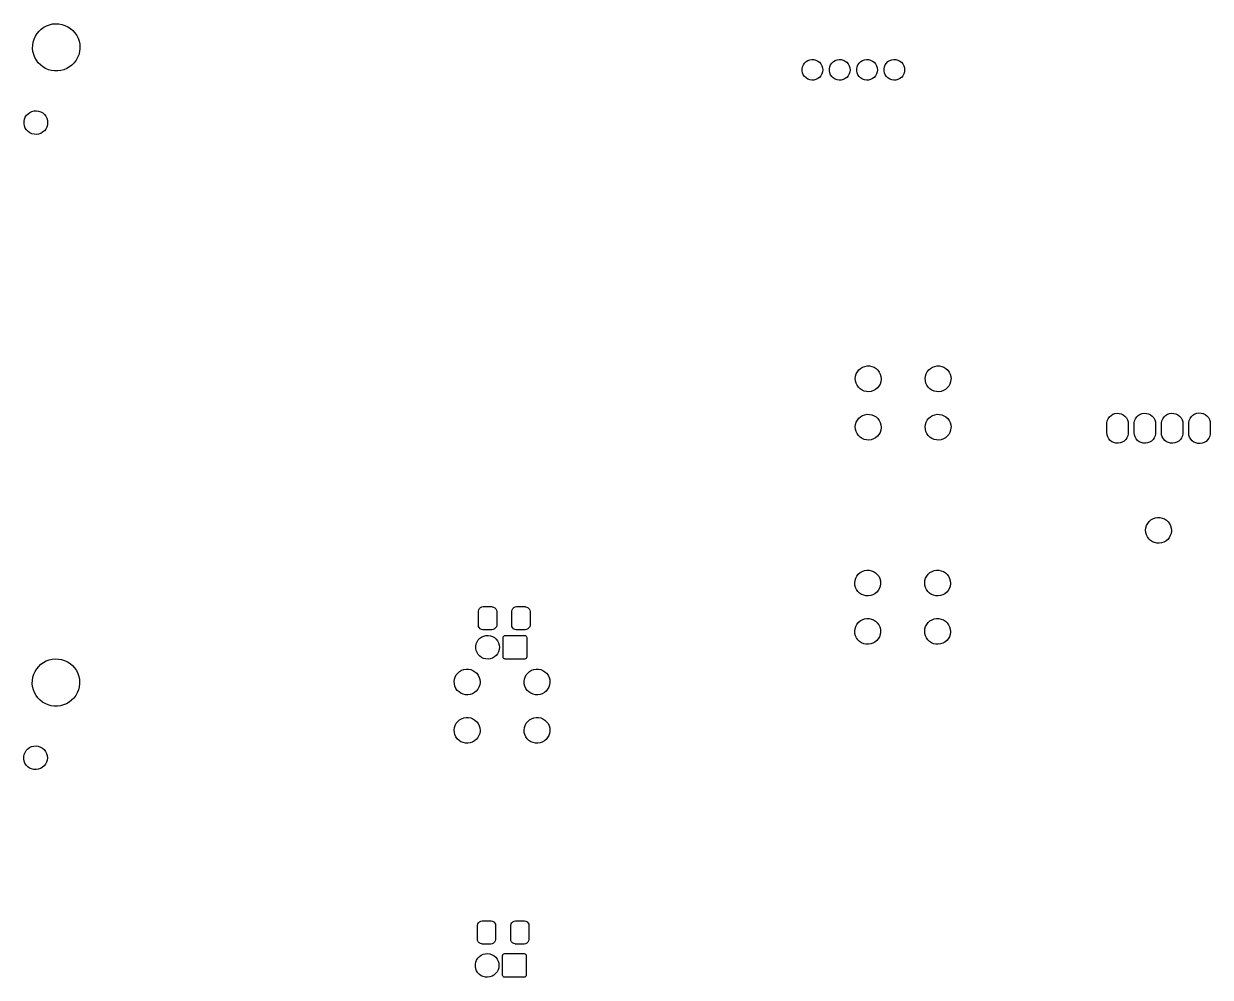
# Model space of a CAD drawing. Extents: x 10 to 584, y -410 to -10.
# Drawn here: x 295.4 to 405.7, y -316.6 to -227.9 of the extents above; entities that cross this region are included whole.
import ezdxf

# ---------------------------------------------------------------- set-up
doc = ezdxf.new("R2010")
doc.units = 0
doc.layers.add('BLACK', color=7, linetype='CONTINUOUS')

msp = doc.modelspace()

# ---------------------------------------------------------------- linework, layer by layer
at = {"layer": 'BLACK', "linetype": 'CONTINUOUS'}
for p, q in [((296.785, -228.563), (296.999, -228.364)), ((296.999, -228.364), (297.236, -228.195)), ((297.236, -228.195), (297.494, -228.059)), ((297.494, -228.059), (297.768, -227.959)), ((297.768, -227.959), (298.053, -227.895)), ((298.053, -227.895), (298.343, -227.87)), ((298.343, -227.87), (298.634, -227.883)), ((298.634, -227.883), (298.921, -227.935)), ((298.921, -227.935), (299.199, -228.024)), ((299.199, -228.024), (299.462, -228.149)), ((299.462, -228.149), (299.707, -228.308)), ((299.707, -228.308), (299.928, -228.497)), ((296.244, -229.582), (296.327, -229.302)), ((296.327, -229.302), (296.447, -229.036)), ((296.447, -229.036), (296.6, -228.789)), ((296.6, -228.789), (296.785, -228.563)), ((299.928, -228.497), (300.123, -228.715)), ((300.123, -228.715), (300.287, -228.956)), ((300.287, -228.956), (300.417, -229.217)), ((300.417, -229.217), (300.512, -229.492)), ((300.512, -229.492), (300.57, -229.778)), ((296.191, -230.161), (296.198, -229.87)), ((296.223, -230.451), (296.191, -230.161)), ((296.198, -229.87), (296.244, -229.582)), ((296.292, -230.734), (296.223, -230.451)), ((300.553, -230.466), (300.482, -230.749)), ((300.587, -230.177), (300.553, -230.466)), ((300.57, -229.778), (300.589, -230.069)), ((300.589, -230.069), (300.587, -230.177)), ((296.399, -231.006), (296.292, -230.734)), ((296.54, -231.261), (296.399, -231.006)), ((296.714, -231.495), (296.54, -231.261)), ((296.917, -231.704), (296.714, -231.495)), ((297.146, -231.884), (296.917, -231.704)), ((299.85, -231.714), (299.619, -231.893)), ((300.055, -231.507), (299.85, -231.714)), ((300.23, -231.274), (300.055, -231.507)), ((300.373, -231.02), (300.23, -231.274)), ((300.482, -230.749), (300.373, -231.02)), ((367.789, -231.865), (367.867, -231.687)), ((367.867, -231.687), (367.978, -231.527)), ((367.978, -231.527), (368.119, -231.394)), ((368.119, -231.394), (368.285, -231.291)), ((368.285, -231.291), (368.467, -231.224)), ((368.467, -231.224), (368.659, -231.195)), ((368.659, -231.195), (368.854, -231.205)), ((368.854, -231.205), (369.042, -231.254)), ((369.042, -231.254), (369.216, -231.34)), ((369.216, -231.34), (369.37, -231.459)), ((369.37, -231.459), (369.496, -231.607)), ((369.496, -231.607), (369.591, -231.777)), ((370.329, -231.865), (370.407, -231.687)), ((370.407, -231.687), (370.518, -231.527)), ((370.518, -231.527), (370.659, -231.394)), ((370.659, -231.394), (370.825, -231.291)), ((370.825, -231.291), (371.007, -231.224)), ((371.007, -231.224), (371.199, -231.195)), ((371.199, -231.195), (371.394, -231.205)), ((371.394, -231.205), (371.582, -231.254)), ((371.582, -231.254), (371.756, -231.34)), ((371.756, -231.34), (371.91, -231.459)), ((371.91, -231.459), (372.036, -231.607)), ((372.036, -231.607), (372.131, -231.777)), ((372.869, -231.865), (372.947, -231.687)), ((372.947, -231.687), (373.058, -231.527)), ((373.058, -231.527), (373.199, -231.394)), ((373.199, -231.394), (373.365, -231.291)), ((373.365, -231.291), (373.547, -231.224)), ((373.547, -231.224), (373.739, -231.195)), ((373.739, -231.195), (373.934, -231.205)), ((373.934, -231.205), (374.122, -231.254)), ((374.122, -231.254), (374.296, -231.34)), ((374.296, -231.34), (374.45, -231.459)), ((374.45, -231.459), (374.576, -231.607)), ((374.576, -231.607), (374.671, -231.777)), ((375.409, -231.865), (375.487, -231.687)), ((375.487, -231.687), (375.598, -231.527)), ((375.598, -231.527), (375.739, -231.394)), ((375.739, -231.394), (375.905, -231.291)), ((375.905, -231.291), (376.087, -231.224)), ((376.087, -231.224), (376.279, -231.195)), ((376.279, -231.195), (376.474, -231.205)), ((376.474, -231.205), (376.662, -231.254)), ((376.662, -231.254), (376.836, -231.34)), ((376.836, -231.34), (376.99, -231.459)), ((376.99, -231.459), (377.116, -231.607)), ((377.116, -231.607), (377.211, -231.777)), ((297.397, -232.033), (297.146, -231.884)), ((297.666, -232.147), (297.397, -232.033)), ((297.947, -232.224), (297.666, -232.147)), ((298.236, -232.264), (297.947, -232.224)), ((298.527, -232.265), (298.236, -232.264)), ((298.817, -232.227), (298.527, -232.265)), ((299.098, -232.152), (298.817, -232.227)), ((299.367, -232.04), (299.098, -232.152)), ((299.619, -231.893), (299.367, -232.04)), ((367.749, -232.25), (367.75, -232.055)), ((367.787, -232.44), (367.749, -232.25)), ((367.75, -232.055), (367.789, -231.865)), ((367.863, -232.619), (367.787, -232.44)), ((367.974, -232.779), (367.863, -232.619)), ((368.114, -232.914), (367.974, -232.779)), ((369.492, -232.711), (369.365, -232.857)), ((369.588, -232.541), (369.492, -232.711)), ((369.647, -232.356), (369.588, -232.541)), ((369.591, -231.777), (369.649, -231.963)), ((369.668, -232.163), (369.647, -232.356)), ((369.649, -231.963), (369.668, -232.156)), ((369.668, -232.156), (369.668, -232.163)), ((370.289, -232.25), (370.29, -232.055)), ((370.327, -232.44), (370.289, -232.25)), ((370.29, -232.055), (370.329, -231.865)), ((370.403, -232.619), (370.327, -232.44)), ((370.514, -232.779), (370.403, -232.619)), ((370.654, -232.914), (370.514, -232.779)), ((372.032, -232.711), (371.905, -232.857)), ((372.128, -232.541), (372.032, -232.711)), ((372.187, -232.356), (372.128, -232.541)), ((372.131, -231.777), (372.189, -231.963)), ((372.208, -232.163), (372.187, -232.356)), ((372.189, -231.963), (372.208, -232.156)), ((372.208, -232.156), (372.208, -232.163)), ((372.829, -232.25), (372.83, -232.055)), ((372.867, -232.44), (372.829, -232.25)), ((372.83, -232.055), (372.869, -231.865)), ((372.943, -232.619), (372.867, -232.44)), ((373.054, -232.779), (372.943, -232.619)), ((373.194, -232.914), (373.054, -232.779)), ((374.572, -232.711), (374.445, -232.857)), ((374.668, -232.541), (374.572, -232.711)), ((374.727, -232.356), (374.668, -232.541)), ((374.671, -231.777), (374.729, -231.963)), ((374.748, -232.163), (374.727, -232.356)), ((374.729, -231.963), (374.748, -232.156)), ((374.748, -232.156), (374.748, -232.163)), ((375.369, -232.25), (375.37, -232.055)), ((375.407, -232.44), (375.369, -232.25)), ((375.37, -232.055), (375.409, -231.865)), ((375.483, -232.619), (375.407, -232.44)), ((375.594, -232.779), (375.483, -232.619)), ((375.734, -232.914), (375.594, -232.779)), ((377.112, -232.711), (376.985, -232.857)), ((377.208, -232.541), (377.112, -232.711)), ((377.267, -232.356), (377.208, -232.541)), ((377.211, -231.777), (377.269, -231.963)), ((377.288, -232.163), (377.267, -232.356)), ((377.269, -231.963), (377.288, -232.156)), ((377.288, -232.156), (377.288, -232.163)), ((368.279, -233.018), (368.114, -232.914)), ((368.461, -233.086), (368.279, -233.018)), ((368.653, -233.117), (368.461, -233.086)), ((368.847, -233.108), (368.653, -233.117)), ((369.035, -233.06), (368.847, -233.108)), ((369.21, -232.975), (369.035, -233.06)), ((369.365, -232.857), (369.21, -232.975)), ((370.819, -233.018), (370.654, -232.914)), ((371.001, -233.086), (370.819, -233.018)), ((371.193, -233.117), (371.001, -233.086)), ((371.387, -233.108), (371.193, -233.117)), ((371.575, -233.06), (371.387, -233.108)), ((371.75, -232.975), (371.575, -233.06)), ((371.905, -232.857), (371.75, -232.975)), ((373.359, -233.018), (373.194, -232.914)), ((373.541, -233.086), (373.359, -233.018)), ((373.733, -233.117), (373.541, -233.086)), ((373.927, -233.108), (373.733, -233.117)), ((374.115, -233.06), (373.927, -233.108)), ((374.29, -232.975), (374.115, -233.06)), ((374.445, -232.857), (374.29, -232.975)), ((375.899, -233.018), (375.734, -232.914)), ((376.081, -233.086), (375.899, -233.018)), ((376.273, -233.117), (376.081, -233.086)), ((376.467, -233.108), (376.273, -233.117)), ((376.655, -233.06), (376.467, -233.108)), ((376.83, -232.975), (376.655, -233.06)), ((376.985, -232.857), (376.83, -232.975)), ((295.77, -236.237), (295.941, -236.116)), ((295.941, -236.116), (296.131, -236.029)), ((296.131, -236.029), (296.334, -235.98)), ((296.334, -235.98), (296.543, -235.971)), ((296.543, -235.971), (296.75, -236)), ((296.75, -236), (296.947, -236.069)), ((296.947, -236.069), (297.128, -236.174)), ((295.394, -236.962), (295.434, -236.757)), ((295.394, -237.171), (295.394, -236.962)), ((295.433, -237.376), (295.394, -237.171)), ((295.434, -236.757), (295.513, -236.563)), ((295.513, -236.563), (295.626, -236.387)), ((295.626, -236.387), (295.77, -236.237)), ((297.128, -236.174), (297.286, -236.311)), ((297.286, -236.311), (297.415, -236.475)), ((297.415, -236.475), (297.511, -236.661)), ((297.511, -236.661), (297.569, -236.861)), ((297.589, -237.075), (297.568, -237.283)), ((297.569, -236.861), (297.589, -237.069)), ((297.589, -237.069), (297.589, -237.075)), ((295.51, -237.57), (295.433, -237.376)), ((295.622, -237.746), (295.51, -237.57)), ((295.766, -237.898), (295.622, -237.746)), ((295.936, -238.02), (295.766, -237.898)), ((296.126, -238.107), (295.936, -238.02)), ((296.329, -238.157), (296.126, -238.107)), ((296.537, -238.168), (296.329, -238.157)), ((296.744, -238.139), (296.537, -238.168)), ((296.942, -238.072), (296.744, -238.139)), ((297.123, -237.968), (296.942, -238.072)), ((297.282, -237.832), (297.123, -237.968)), ((297.412, -237.668), (297.282, -237.832)), ((297.508, -237.483), (297.412, -237.668)), ((297.568, -237.283), (297.508, -237.483)), ((372.791, -260.441), (372.894, -260.246)), ((372.894, -260.246), (373.03, -260.074)), ((373.03, -260.074), (373.195, -259.929)), ((373.195, -259.929), (373.383, -259.817)), ((373.383, -259.817), (373.589, -259.741)), ((373.589, -259.741), (373.806, -259.704)), ((373.806, -259.704), (374.025, -259.707)), ((374.025, -259.707), (374.241, -259.749)), ((374.241, -259.749), (374.445, -259.831)), ((374.445, -259.831), (374.631, -259.948)), ((374.631, -259.948), (374.792, -260.097)), ((374.792, -260.097), (374.923, -260.273)), ((374.923, -260.273), (375.02, -260.47)), ((379.291, -260.441), (379.394, -260.246)), ((379.394, -260.246), (379.53, -260.074)), ((379.53, -260.074), (379.695, -259.929)), ((379.695, -259.929), (379.883, -259.817)), ((379.883, -259.817), (380.089, -259.741)), ((380.089, -259.741), (380.306, -259.704)), ((380.306, -259.704), (380.525, -259.707)), ((380.525, -259.707), (380.741, -259.749)), ((380.741, -259.749), (380.945, -259.831)), ((380.945, -259.831), (381.131, -259.948)), ((381.131, -259.948), (381.292, -260.097)), ((381.292, -260.097), (381.423, -260.273)), ((381.423, -260.273), (381.52, -260.47)), ((372.7, -260.869), (372.726, -260.651)), ((372.715, -261.088), (372.7, -260.869)), ((372.769, -261.301), (372.715, -261.088)), ((372.726, -260.651), (372.791, -260.441)), ((372.861, -261.5), (372.769, -261.301)), ((372.988, -261.679), (372.861, -261.5)), ((374.996, -261.388), (374.889, -261.58)), ((375.067, -261.18), (374.996, -261.388)), ((375.02, -260.47), (375.08, -260.681)), ((375.098, -260.963), (375.067, -261.18)), ((375.08, -260.681), (375.1, -260.9)), ((375.1, -260.9), (375.098, -260.963)), ((379.2, -260.869), (379.226, -260.651)), ((379.215, -261.088), (379.2, -260.869)), ((379.269, -261.301), (379.215, -261.088)), ((379.226, -260.651), (379.291, -260.441)), ((379.361, -261.5), (379.269, -261.301)), ((379.488, -261.679), (379.361, -261.5)), ((381.496, -261.388), (381.389, -261.58)), ((381.567, -261.18), (381.496, -261.388)), ((381.52, -260.47), (381.58, -260.681)), ((381.598, -260.963), (381.567, -261.18)), ((381.58, -260.681), (381.6, -260.9)), ((381.6, -260.9), (381.598, -260.963)), ((373.145, -261.833), (372.988, -261.679)), ((373.327, -261.955), (373.145, -261.833)), ((373.529, -262.041), (373.327, -261.955)), ((373.743, -262.09), (373.529, -262.041)), ((373.963, -262.098), (373.743, -262.09)), ((374.18, -262.067), (373.963, -262.098)), ((374.388, -261.996), (374.18, -262.067)), ((374.58, -261.889), (374.388, -261.996)), ((374.749, -261.749), (374.58, -261.889)), ((374.889, -261.58), (374.749, -261.749)), ((379.645, -261.833), (379.488, -261.679)), ((379.827, -261.955), (379.645, -261.833)), ((380.029, -262.041), (379.827, -261.955)), ((380.243, -262.09), (380.029, -262.041)), ((380.463, -262.098), (380.243, -262.09)), ((380.68, -262.067), (380.463, -262.098)), ((380.888, -261.996), (380.68, -262.067)), ((381.08, -261.889), (380.888, -261.996)), ((381.249, -261.749), (381.08, -261.889)), ((381.389, -261.58), (381.249, -261.749)), ((372.791, -264.941), (372.894, -264.746)), ((372.894, -264.746), (373.03, -264.574)), ((373.03, -264.574), (373.195, -264.429)), ((373.195, -264.429), (373.383, -264.317)), ((373.383, -264.317), (373.589, -264.241)), ((373.589, -264.241), (373.806, -264.204)), ((373.806, -264.204), (374.025, -264.207)), ((374.025, -264.207), (374.241, -264.249)), ((374.241, -264.249), (374.445, -264.331)), ((374.445, -264.331), (374.631, -264.448)), ((374.631, -264.448), (374.792, -264.597)), ((374.792, -264.597), (374.923, -264.773)), ((374.923, -264.773), (375.02, -264.97)), ((379.291, -264.941), (379.394, -264.746)), ((379.394, -264.746), (379.53, -264.574)), ((379.53, -264.574), (379.695, -264.429)), ((379.695, -264.429), (379.883, -264.317)), ((379.883, -264.317), (380.089, -264.241)), ((380.089, -264.241), (380.306, -264.204)), ((380.306, -264.204), (380.525, -264.207)), ((380.525, -264.207), (380.741, -264.249)), ((380.741, -264.249), (380.945, -264.331)), ((380.945, -264.331), (381.131, -264.448)), ((381.131, -264.448), (381.292, -264.597)), ((381.292, -264.597), (381.423, -264.773)), ((381.423, -264.773), (381.52, -264.97)), ((396.095, -264.995), (396.137, -264.798)), ((396.137, -264.798), (396.217, -264.612)), ((396.217, -264.612), (396.333, -264.447)), ((396.333, -264.447), (396.48, -264.308)), ((396.48, -264.308), (396.652, -264.201)), ((396.652, -264.201), (396.841, -264.131)), ((396.841, -264.131), (397.041, -264.101)), ((397.041, -264.101), (397.243, -264.112)), ((397.243, -264.112), (397.439, -264.163)), ((397.439, -264.163), (397.62, -264.252)), ((397.62, -264.252), (397.78, -264.376)), ((397.78, -264.376), (397.911, -264.529)), ((397.911, -264.529), (398.009, -264.706)), ((398.009, -264.706), (398.07, -264.899)), ((398.635, -264.995), (398.677, -264.798)), ((398.677, -264.798), (398.757, -264.612)), ((398.757, -264.612), (398.873, -264.447)), ((398.873, -264.447), (399.02, -264.308)), ((399.02, -264.308), (399.192, -264.201)), ((399.192, -264.201), (399.381, -264.131)), ((399.381, -264.131), (399.581, -264.101)), ((399.581, -264.101), (399.783, -264.112)), ((399.783, -264.112), (399.979, -264.163)), ((399.979, -264.163), (400.16, -264.252)), ((400.16, -264.252), (400.32, -264.376)), ((400.32, -264.376), (400.451, -264.529)), ((400.451, -264.529), (400.549, -264.706)), ((400.549, -264.706), (400.61, -264.899)), ((401.175, -264.995), (401.217, -264.798)), ((401.217, -264.798), (401.297, -264.612)), ((401.297, -264.612), (401.413, -264.447)), ((401.413, -264.447), (401.56, -264.308)), ((401.56, -264.308), (401.732, -264.201)), ((401.732, -264.201), (401.921, -264.131)), ((401.921, -264.131), (402.121, -264.101)), ((402.121, -264.101), (402.323, -264.112)), ((402.323, -264.112), (402.519, -264.163)), ((402.519, -264.163), (402.7, -264.252)), ((402.7, -264.252), (402.86, -264.376)), ((402.86, -264.376), (402.991, -264.529)), ((402.991, -264.529), (403.089, -264.706)), ((403.089, -264.706), (403.15, -264.899)), ((403.715, -264.964), (403.757, -264.767)), ((403.757, -264.767), (403.837, -264.581)), ((403.837, -264.581), (403.953, -264.416)), ((403.953, -264.416), (404.1, -264.277)), ((404.1, -264.277), (404.272, -264.17)), ((404.272, -264.17), (404.461, -264.1)), ((404.461, -264.1), (404.661, -264.07)), ((404.661, -264.07), (404.863, -264.081)), ((404.863, -264.081), (405.059, -264.132)), ((405.059, -264.132), (405.24, -264.221)), ((405.24, -264.221), (405.4, -264.345)), ((405.4, -264.345), (405.531, -264.498)), ((405.531, -264.498), (405.629, -264.675)), ((405.629, -264.675), (405.69, -264.868)), ((372.7, -265.369), (372.726, -265.151)), ((372.715, -265.588), (372.7, -265.369)), ((372.769, -265.801), (372.715, -265.588)), ((372.726, -265.151), (372.791, -264.941)), ((372.861, -266), (372.769, -265.801)), ((374.996, -265.888), (374.889, -266.08)), ((375.067, -265.68), (374.996, -265.888)), ((375.02, -264.97), (375.08, -265.181)), ((375.098, -265.463), (375.067, -265.68)), ((375.08, -265.181), (375.1, -265.4)), ((375.1, -265.4), (375.098, -265.463)), ((379.2, -265.369), (379.226, -265.151)), ((379.215, -265.588), (379.2, -265.369)), ((379.269, -265.801), (379.215, -265.588)), ((379.226, -265.151), (379.291, -264.941)), ((379.361, -266), (379.269, -265.801)), ((381.496, -265.888), (381.389, -266.08)), ((381.567, -265.68), (381.496, -265.888)), ((381.52, -264.97), (381.58, -265.181)), ((381.598, -265.463), (381.567, -265.68)), ((381.58, -265.181), (381.6, -265.4)), ((381.6, -265.4), (381.598, -265.463)), ((396.09, -265.1), (396.095, -264.995)), ((396.09, -265.9), (396.09, -265.1)), ((396.11, -266.101), (396.09, -265.9)), ((398.07, -264.899), (398.09, -265.1)), ((398.09, -265.9), (398.085, -266.005)), ((398.09, -265.1), (398.09, -265.9)), ((398.63, -265.1), (398.635, -264.995)), ((398.63, -265.9), (398.63, -265.1)), ((398.65, -266.101), (398.63, -265.9)), ((400.61, -264.899), (400.63, -265.1)), ((400.63, -265.9), (400.625, -266.005)), ((400.63, -265.1), (400.63, -265.9)), ((401.17, -265.1), (401.175, -264.995)), ((401.17, -265.9), (401.17, -265.1)), ((401.19, -266.101), (401.17, -265.9)), ((403.15, -264.899), (403.17, -265.1)), ((403.17, -265.9), (403.165, -266.005)), ((403.17, -265.1), (403.17, -265.9)), ((403.71, -265.069), (403.715, -264.964)), ((403.71, -265.931), (403.71, -265.069)), ((403.73, -266.132), (403.71, -265.931)), ((405.69, -264.868), (405.71, -265.069)), ((405.71, -265.931), (405.705, -266.036)), ((405.71, -265.069), (405.71, -265.931)), ((372.988, -266.179), (372.861, -266)), ((373.145, -266.333), (372.988, -266.179)), ((373.327, -266.455), (373.145, -266.333)), ((373.529, -266.541), (373.327, -266.455)), ((373.743, -266.59), (373.529, -266.541)), ((373.963, -266.598), (373.743, -266.59)), ((374.18, -266.567), (373.963, -266.598)), ((374.388, -266.496), (374.18, -266.567)), ((374.58, -266.389), (374.388, -266.496)), ((374.749, -266.249), (374.58, -266.389)), ((374.889, -266.08), (374.749, -266.249)), ((379.488, -266.179), (379.361, -266)), ((379.645, -266.333), (379.488, -266.179)), ((379.827, -266.455), (379.645, -266.333)), ((380.029, -266.541), (379.827, -266.455)), ((380.243, -266.59), (380.029, -266.541)), ((380.463, -266.598), (380.243, -266.59)), ((380.68, -266.567), (380.463, -266.598)), ((380.888, -266.496), (380.68, -266.567)), ((381.08, -266.389), (380.888, -266.496)), ((381.249, -266.249), (381.08, -266.389)), ((381.389, -266.08), (381.249, -266.249)), ((396.171, -266.294), (396.11, -266.101)), ((396.269, -266.471), (396.171, -266.294)), ((396.4, -266.624), (396.269, -266.471)), ((396.56, -266.748), (396.4, -266.624)), ((396.741, -266.837), (396.56, -266.748)), ((396.937, -266.888), (396.741, -266.837)), ((397.139, -266.899), (396.937, -266.888)), ((397.339, -266.869), (397.139, -266.899)), ((397.528, -266.799), (397.339, -266.869)), ((397.7, -266.692), (397.528, -266.799)), ((397.847, -266.553), (397.7, -266.692)), ((397.963, -266.388), (397.847, -266.553)), ((398.043, -266.202), (397.963, -266.388)), ((398.085, -266.005), (398.043, -266.202)), ((398.711, -266.294), (398.65, -266.101)), ((398.809, -266.471), (398.711, -266.294)), ((398.94, -266.624), (398.809, -266.471)), ((399.1, -266.748), (398.94, -266.624)), ((399.281, -266.837), (399.1, -266.748)), ((399.477, -266.888), (399.281, -266.837)), ((399.679, -266.899), (399.477, -266.888)), ((399.879, -266.869), (399.679, -266.899)), ((400.068, -266.799), (399.879, -266.869)), ((400.24, -266.692), (400.068, -266.799)), ((400.387, -266.553), (400.24, -266.692)), ((400.503, -266.388), (400.387, -266.553)), ((400.583, -266.202), (400.503, -266.388)), ((400.625, -266.005), (400.583, -266.202)), ((401.251, -266.294), (401.19, -266.101)), ((401.349, -266.471), (401.251, -266.294)), ((401.48, -266.624), (401.349, -266.471)), ((401.64, -266.748), (401.48, -266.624)), ((401.821, -266.837), (401.64, -266.748)), ((402.017, -266.888), (401.821, -266.837)), ((402.219, -266.899), (402.017, -266.888)), ((402.419, -266.869), (402.219, -266.899)), ((402.608, -266.799), (402.419, -266.869)), ((402.78, -266.692), (402.608, -266.799)), ((402.927, -266.553), (402.78, -266.692)), ((403.043, -266.388), (402.927, -266.553)), ((403.123, -266.202), (403.043, -266.388)), ((403.165, -266.005), (403.123, -266.202)), ((403.791, -266.325), (403.73, -266.132)), ((403.889, -266.502), (403.791, -266.325)), ((404.02, -266.655), (403.889, -266.502)), ((404.18, -266.779), (404.02, -266.655)), ((404.361, -266.868), (404.18, -266.779)), ((404.557, -266.919), (404.361, -266.868)), ((404.759, -266.93), (404.557, -266.919)), ((404.959, -266.9), (404.759, -266.93)), ((405.148, -266.83), (404.959, -266.9)), ((405.32, -266.723), (405.148, -266.83)), ((405.467, -266.584), (405.32, -266.723)), ((405.583, -266.419), (405.467, -266.584)), ((405.663, -266.233), (405.583, -266.419)), ((405.705, -266.036), (405.663, -266.233)), ((399.7, -274.969), (399.726, -274.751)), ((399.726, -274.751), (399.791, -274.541)), ((399.791, -274.541), (399.894, -274.346)), ((399.894, -274.346), (400.03, -274.174)), ((400.03, -274.174), (400.195, -274.029)), ((400.195, -274.029), (400.383, -273.917)), ((400.383, -273.917), (400.589, -273.841)), ((400.589, -273.841), (400.806, -273.804)), ((400.806, -273.804), (401.025, -273.807)), ((401.025, -273.807), (401.241, -273.849)), ((401.241, -273.849), (401.445, -273.931)), ((401.445, -273.931), (401.631, -274.048)), ((401.631, -274.048), (401.792, -274.197)), ((401.792, -274.197), (401.923, -274.373)), ((401.923, -274.373), (402.02, -274.57)), ((402.02, -274.57), (402.08, -274.781)), ((399.715, -275.188), (399.7, -274.969)), ((399.769, -275.401), (399.715, -275.188)), ((399.861, -275.6), (399.769, -275.401)), ((399.988, -275.779), (399.861, -275.6)), ((400.145, -275.933), (399.988, -275.779)), ((401.749, -275.849), (401.58, -275.989)), ((401.889, -275.68), (401.749, -275.849)), ((401.996, -275.488), (401.889, -275.68)), ((402.067, -275.28), (401.996, -275.488)), ((402.098, -275.063), (402.067, -275.28)), ((402.08, -274.781), (402.1, -275)), ((402.1, -275), (402.098, -275.063)), ((400.327, -276.055), (400.145, -275.933)), ((400.529, -276.141), (400.327, -276.055)), ((400.743, -276.19), (400.529, -276.141)), ((400.963, -276.198), (400.743, -276.19)), ((401.18, -276.167), (400.963, -276.198)), ((401.388, -276.096), (401.18, -276.167)), ((401.58, -275.989), (401.388, -276.096)), ((372.844, -279.246), (372.98, -279.074)), ((372.98, -279.074), (373.145, -278.929)), ((373.145, -278.929), (373.333, -278.817)), ((373.333, -278.817), (373.539, -278.741)), ((373.539, -278.741), (373.756, -278.704)), ((373.756, -278.704), (373.975, -278.707)), ((373.975, -278.707), (374.191, -278.749)), ((374.191, -278.749), (374.395, -278.831)), ((374.395, -278.831), (374.581, -278.948)), ((374.581, -278.948), (374.742, -279.097)), ((374.742, -279.097), (374.873, -279.273)), ((379.344, -279.246), (379.48, -279.074)), ((379.48, -279.074), (379.645, -278.929)), ((379.645, -278.929), (379.833, -278.817)), ((379.833, -278.817), (380.039, -278.741)), ((380.039, -278.741), (380.256, -278.704)), ((380.256, -278.704), (380.475, -278.707)), ((380.475, -278.707), (380.691, -278.749)), ((380.691, -278.749), (380.895, -278.831)), ((380.895, -278.831), (381.081, -278.948)), ((381.081, -278.948), (381.242, -279.097)), ((381.242, -279.097), (381.373, -279.273)), ((372.65, -279.869), (372.676, -279.651)), ((372.665, -280.088), (372.65, -279.869)), ((372.719, -280.301), (372.665, -280.088)), ((372.676, -279.651), (372.741, -279.441)), ((372.741, -279.441), (372.844, -279.246)), ((374.873, -279.273), (374.97, -279.47)), ((375.017, -280.18), (374.946, -280.388)), ((374.97, -279.47), (375.03, -279.681)), ((375.048, -279.963), (375.017, -280.18)), ((375.03, -279.681), (375.05, -279.9)), ((375.05, -279.9), (375.048, -279.963)), ((379.15, -279.869), (379.176, -279.651)), ((379.165, -280.088), (379.15, -279.869)), ((379.219, -280.301), (379.165, -280.088)), ((379.176, -279.651), (379.241, -279.441)), ((379.241, -279.441), (379.344, -279.246)), ((381.373, -279.273), (381.47, -279.47)), ((381.517, -280.18), (381.446, -280.388)), ((381.47, -279.47), (381.53, -279.681)), ((381.548, -279.963), (381.517, -280.18)), ((381.53, -279.681), (381.55, -279.9)), ((381.55, -279.9), (381.548, -279.963)), ((372.811, -280.5), (372.719, -280.301)), ((372.938, -280.679), (372.811, -280.5)), ((373.095, -280.833), (372.938, -280.679)), ((373.277, -280.955), (373.095, -280.833)), ((373.479, -281.041), (373.277, -280.955)), ((373.693, -281.09), (373.479, -281.041)), ((373.913, -281.098), (373.693, -281.09)), ((374.13, -281.067), (373.913, -281.098)), ((374.338, -280.996), (374.13, -281.067)), ((374.53, -280.889), (374.338, -280.996)), ((374.699, -280.749), (374.53, -280.889)), ((374.839, -280.58), (374.699, -280.749)), ((374.946, -280.388), (374.839, -280.58)), ((379.311, -280.5), (379.219, -280.301)), ((379.438, -280.679), (379.311, -280.5)), ((379.595, -280.833), (379.438, -280.679)), ((379.777, -280.955), (379.595, -280.833)), ((379.979, -281.041), (379.777, -280.955)), ((380.193, -281.09), (379.979, -281.041)), ((380.413, -281.098), (380.193, -281.09)), ((380.63, -281.067), (380.413, -281.098)), ((380.838, -280.996), (380.63, -281.067)), ((381.03, -280.889), (380.838, -280.996)), ((381.199, -280.749), (381.03, -280.889)), ((381.339, -280.58), (381.199, -280.749)), ((381.446, -280.388), (381.339, -280.58)), ((337.651, -282.51), (337.682, -282.379)), ((337.682, -282.379), (337.749, -282.264)), ((337.749, -282.264), (337.847, -282.173)), ((337.847, -282.173), (337.968, -282.115)), ((337.968, -282.115), (338.1, -282.095)), ((338.1, -282.095), (338.9, -282.095)), ((338.9, -282.095), (338.935, -282.096)), ((338.935, -282.096), (339.066, -282.127)), ((339.066, -282.127), (339.181, -282.194)), ((339.181, -282.194), (339.272, -282.292)), ((339.272, -282.292), (339.33, -282.413)), ((339.33, -282.413), (339.35, -282.545)), ((340.751, -282.51), (340.782, -282.379)), ((340.782, -282.379), (340.849, -282.264)), ((340.849, -282.264), (340.947, -282.173)), ((340.947, -282.173), (341.068, -282.115)), ((341.068, -282.115), (341.2, -282.095)), ((341.2, -282.095), (342, -282.095)), ((342, -282.095), (342.035, -282.096)), ((342.035, -282.096), (342.166, -282.127)), ((342.166, -282.127), (342.281, -282.194)), ((342.281, -282.194), (342.372, -282.292)), ((342.372, -282.292), (342.43, -282.413)), ((342.43, -282.413), (342.45, -282.545)), ((337.65, -282.545), (337.651, -282.51)), ((337.65, -283.795), (337.65, -282.545)), ((339.35, -282.545), (339.35, -283.795)), ((340.75, -282.545), (340.751, -282.51)), ((340.75, -283.795), (340.75, -282.545)), ((342.45, -282.545), (342.45, -283.795)), ((372.844, -283.746), (372.98, -283.574)), ((372.98, -283.574), (373.145, -283.429)), ((373.145, -283.429), (373.333, -283.317)), ((373.333, -283.317), (373.539, -283.241)), ((373.539, -283.241), (373.756, -283.204)), ((373.756, -283.204), (373.975, -283.207)), ((373.975, -283.207), (374.191, -283.249)), ((374.191, -283.249), (374.395, -283.331)), ((374.395, -283.331), (374.581, -283.448)), ((374.581, -283.448), (374.742, -283.597)), ((379.344, -283.746), (379.48, -283.574)), ((379.48, -283.574), (379.645, -283.429)), ((379.645, -283.429), (379.833, -283.317)), ((379.833, -283.317), (380.039, -283.241)), ((380.039, -283.241), (380.256, -283.204)), ((380.256, -283.204), (380.475, -283.207)), ((380.475, -283.207), (380.691, -283.249)), ((380.691, -283.249), (380.895, -283.331)), ((380.895, -283.331), (381.081, -283.448)), ((381.081, -283.448), (381.242, -283.597)), ((337.67, -283.927), (337.65, -283.795)), ((337.728, -284.048), (337.67, -283.927)), ((337.819, -284.146), (337.728, -284.048)), ((337.934, -284.213), (337.819, -284.146)), ((338.065, -284.244), (337.934, -284.213)), ((338.1, -284.245), (338.065, -284.244)), ((338.9, -284.245), (338.1, -284.245)), ((339.032, -284.225), (338.9, -284.245)), ((339.153, -284.167), (339.032, -284.225)), ((339.251, -284.076), (339.153, -284.167)), ((339.318, -283.961), (339.251, -284.076)), ((339.349, -283.83), (339.318, -283.961)), ((339.35, -283.795), (339.349, -283.83)), ((340.77, -283.927), (340.75, -283.795)), ((340.828, -284.048), (340.77, -283.927)), ((340.919, -284.146), (340.828, -284.048)), ((341.034, -284.213), (340.919, -284.146)), ((341.165, -284.244), (341.034, -284.213)), ((341.2, -284.245), (341.165, -284.244)), ((342, -284.245), (341.2, -284.245)), ((342.132, -284.225), (342, -284.245)), ((342.253, -284.167), (342.132, -284.225)), ((342.351, -284.076), (342.253, -284.167)), ((342.418, -283.961), (342.351, -284.076)), ((342.449, -283.83), (342.418, -283.961)), ((342.45, -283.795), (342.449, -283.83)), ((372.65, -284.369), (372.676, -284.151)), ((372.665, -284.588), (372.65, -284.369)), ((372.719, -284.801), (372.665, -284.588)), ((372.676, -284.151), (372.741, -283.941)), ((372.741, -283.941), (372.844, -283.746)), ((374.742, -283.597), (374.873, -283.773)), ((374.873, -283.773), (374.97, -283.97)), ((375.017, -284.68), (374.946, -284.888)), ((374.97, -283.97), (375.03, -284.181)), ((375.048, -284.463), (375.017, -284.68)), ((375.03, -284.181), (375.05, -284.4)), ((375.05, -284.4), (375.048, -284.463)), ((379.15, -284.369), (379.176, -284.151)), ((379.165, -284.588), (379.15, -284.369)), ((379.219, -284.801), (379.165, -284.588)), ((379.176, -284.151), (379.241, -283.941)), ((379.241, -283.941), (379.344, -283.746)), ((381.242, -283.597), (381.373, -283.773)), ((381.373, -283.773), (381.47, -283.97)), ((381.517, -284.68), (381.446, -284.888)), ((381.47, -283.97), (381.53, -284.181)), ((381.548, -284.463), (381.517, -284.68)), ((381.53, -284.181), (381.55, -284.4)), ((381.55, -284.4), (381.548, -284.463)), ((337.405, -285.763), (337.445, -285.558)), ((337.405, -285.972), (337.405, -285.763)), ((337.445, -285.558), (337.523, -285.364)), ((337.523, -285.364), (337.637, -285.188)), ((337.637, -285.188), (337.781, -285.037)), ((337.781, -285.037), (337.952, -284.916)), ((337.952, -284.916), (338.142, -284.83)), ((338.142, -284.83), (338.345, -284.781)), ((338.345, -284.781), (338.554, -284.771)), ((338.554, -284.771), (338.761, -284.801)), ((338.761, -284.801), (338.958, -284.87)), ((338.958, -284.87), (339.139, -284.974)), ((339.139, -284.974), (339.297, -285.111)), ((339.297, -285.111), (339.426, -285.276)), ((339.426, -285.276), (339.521, -285.461)), ((339.521, -285.461), (339.58, -285.662)), ((339.58, -285.662), (339.6, -285.87)), ((339.94, -284.97), (339.955, -284.893)), ((339.94, -286.77), (339.94, -284.97)), ((339.955, -284.893), (339.999, -284.829)), ((339.999, -284.829), (340.063, -284.785)), ((340.063, -284.785), (340.14, -284.77)), ((340.14, -284.77), (341.94, -284.77)), ((341.94, -284.77), (342.017, -284.785)), ((342.017, -284.785), (342.081, -284.829)), ((342.081, -284.829), (342.125, -284.893)), ((342.125, -284.893), (342.14, -284.97)), ((342.14, -284.97), (342.14, -286.77)), ((372.811, -285), (372.719, -284.801)), ((372.938, -285.179), (372.811, -285)), ((373.095, -285.333), (372.938, -285.179)), ((373.277, -285.455), (373.095, -285.333)), ((373.479, -285.541), (373.277, -285.455)), ((373.693, -285.59), (373.479, -285.541)), ((373.913, -285.598), (373.693, -285.59)), ((374.13, -285.567), (373.913, -285.598)), ((374.338, -285.496), (374.13, -285.567)), ((374.53, -285.389), (374.338, -285.496)), ((374.699, -285.249), (374.53, -285.389)), ((374.839, -285.08), (374.699, -285.249)), ((374.946, -284.888), (374.839, -285.08)), ((379.311, -285), (379.219, -284.801)), ((379.438, -285.179), (379.311, -285)), ((379.595, -285.333), (379.438, -285.179)), ((379.777, -285.455), (379.595, -285.333)), ((379.979, -285.541), (379.777, -285.455)), ((380.193, -285.59), (379.979, -285.541)), ((380.413, -285.598), (380.193, -285.59)), ((380.63, -285.567), (380.413, -285.598)), ((380.838, -285.496), (380.63, -285.567)), ((381.03, -285.389), (380.838, -285.496)), ((381.199, -285.249), (381.03, -285.389)), ((381.339, -285.08), (381.199, -285.249)), ((381.446, -284.888), (381.339, -285.08)), ((337.444, -286.177), (337.405, -285.972)), ((337.521, -286.371), (337.444, -286.177)), ((337.633, -286.547), (337.521, -286.371)), ((337.777, -286.699), (337.633, -286.547)), ((337.947, -286.821), (337.777, -286.699)), ((338.136, -286.908), (337.947, -286.821)), ((338.953, -286.873), (338.755, -286.94)), ((339.134, -286.769), (338.953, -286.873)), ((339.293, -286.633), (339.134, -286.769)), ((339.423, -286.469), (339.293, -286.633)), ((339.519, -286.284), (339.423, -286.469)), ((339.579, -286.084), (339.519, -286.284)), ((339.6, -285.876), (339.579, -286.084)), ((339.6, -285.87), (339.6, -285.876)), ((339.955, -286.847), (339.94, -286.77)), ((339.999, -286.911), (339.955, -286.847)), ((342.125, -286.847), (342.081, -286.911)), ((342.14, -286.77), (342.125, -286.847)), ((296.417, -288.122), (296.57, -287.874)), ((296.57, -287.874), (296.755, -287.648)), ((296.755, -287.648), (296.969, -287.45)), ((296.969, -287.45), (297.206, -287.281)), ((297.206, -287.281), (297.464, -287.145)), ((297.464, -287.145), (297.738, -287.044)), ((297.738, -287.044), (298.023, -286.98)), ((298.023, -286.98), (298.313, -286.955)), ((298.313, -286.955), (298.604, -286.968)), ((298.604, -286.968), (298.891, -287.02)), ((298.891, -287.02), (299.169, -287.109)), ((299.169, -287.109), (299.432, -287.234)), ((299.432, -287.234), (299.677, -287.393)), ((299.677, -287.393), (299.898, -287.583)), ((299.898, -287.583), (300.093, -287.8)), ((300.093, -287.8), (300.257, -288.041)), ((336.083, -288.017), (336.289, -287.941)), ((336.289, -287.941), (336.506, -287.904)), ((336.506, -287.904), (336.725, -287.907)), ((336.725, -287.907), (336.941, -287.949)), ((336.941, -287.949), (337.145, -288.031)), ((338.339, -286.958), (338.136, -286.908)), ((338.548, -286.969), (338.339, -286.958)), ((338.755, -286.94), (338.548, -286.969)), ((340.063, -286.955), (339.999, -286.911)), ((340.14, -286.97), (340.063, -286.955)), ((341.94, -286.97), (340.14, -286.97)), ((342.017, -286.955), (341.94, -286.97)), ((342.081, -286.911), (342.017, -286.955)), ((342.583, -288.017), (342.789, -287.941)), ((342.789, -287.941), (343.006, -287.904)), ((343.006, -287.904), (343.225, -287.907)), ((343.225, -287.907), (343.441, -287.949)), ((343.441, -287.949), (343.645, -288.031)), ((296.161, -289.247), (296.168, -288.955)), ((296.168, -288.955), (296.214, -288.667)), ((296.214, -288.667), (296.297, -288.388)), ((296.297, -288.388), (296.417, -288.122)), ((300.257, -288.041), (300.387, -288.302)), ((300.387, -288.302), (300.482, -288.578)), ((300.482, -288.578), (300.54, -288.863)), ((300.54, -288.863), (300.559, -289.154)), ((335.4, -289.069), (335.426, -288.851)), ((335.415, -289.288), (335.4, -289.069)), ((335.426, -288.851), (335.491, -288.641)), ((335.491, -288.641), (335.594, -288.446)), ((335.594, -288.446), (335.73, -288.274)), ((335.73, -288.274), (335.895, -288.129)), ((335.895, -288.129), (336.083, -288.017)), ((337.145, -288.031), (337.331, -288.148)), ((337.331, -288.148), (337.492, -288.297)), ((337.492, -288.297), (337.623, -288.473)), ((337.623, -288.473), (337.72, -288.67)), ((337.72, -288.67), (337.78, -288.881)), ((337.78, -288.881), (337.8, -289.1)), ((337.8, -289.1), (337.798, -289.163)), ((341.9, -289.069), (341.926, -288.851)), ((341.915, -289.288), (341.9, -289.069)), ((341.926, -288.851), (341.991, -288.641)), ((341.991, -288.641), (342.094, -288.446)), ((342.094, -288.446), (342.23, -288.274)), ((342.23, -288.274), (342.395, -288.129)), ((342.395, -288.129), (342.583, -288.017)), ((343.645, -288.031), (343.831, -288.148)), ((343.831, -288.148), (343.992, -288.297)), ((343.992, -288.297), (344.123, -288.473)), ((344.123, -288.473), (344.22, -288.67)), ((344.22, -288.67), (344.28, -288.881)), ((344.28, -288.881), (344.3, -289.1)), ((344.3, -289.1), (344.298, -289.163)), ((296.193, -289.536), (296.161, -289.247)), ((296.262, -289.82), (296.193, -289.536)), ((296.369, -290.091), (296.262, -289.82)), ((296.51, -290.346), (296.369, -290.091)), ((300.343, -290.105), (300.2, -290.359)), ((300.452, -289.834), (300.343, -290.105)), ((300.523, -289.552), (300.452, -289.834)), ((300.557, -289.262), (300.523, -289.552)), ((300.559, -289.154), (300.557, -289.262)), ((335.469, -289.501), (335.415, -289.288)), ((335.561, -289.7), (335.469, -289.501)), ((335.688, -289.879), (335.561, -289.7)), ((335.845, -290.033), (335.688, -289.879)), ((336.027, -290.155), (335.845, -290.033)), ((336.229, -290.241), (336.027, -290.155)), ((337.088, -290.196), (336.88, -290.267)), ((337.28, -290.089), (337.088, -290.196)), ((337.449, -289.949), (337.28, -290.089)), ((337.589, -289.78), (337.449, -289.949)), ((337.696, -289.588), (337.589, -289.78)), ((337.767, -289.38), (337.696, -289.588)), ((337.798, -289.163), (337.767, -289.38)), ((341.969, -289.501), (341.915, -289.288)), ((342.061, -289.7), (341.969, -289.501)), ((342.188, -289.879), (342.061, -289.7)), ((342.345, -290.033), (342.188, -289.879)), ((342.527, -290.155), (342.345, -290.033)), ((342.729, -290.241), (342.527, -290.155)), ((343.588, -290.196), (343.38, -290.267)), ((343.78, -290.089), (343.588, -290.196)), ((343.949, -289.949), (343.78, -290.089)), ((344.089, -289.78), (343.949, -289.949)), ((344.196, -289.588), (344.089, -289.78)), ((344.267, -289.38), (344.196, -289.588)), ((344.298, -289.163), (344.267, -289.38)), ((296.684, -290.58), (296.51, -290.346)), ((296.887, -290.789), (296.684, -290.58)), ((297.116, -290.97), (296.887, -290.789)), ((297.367, -291.118), (297.116, -290.97)), ((297.636, -291.232), (297.367, -291.118)), ((297.917, -291.309), (297.636, -291.232)), ((298.206, -291.349), (297.917, -291.309)), ((298.787, -291.313), (298.497, -291.35)), ((299.068, -291.237), (298.787, -291.313)), ((299.337, -291.125), (299.068, -291.237)), ((299.589, -290.978), (299.337, -291.125)), ((299.82, -290.8), (299.589, -290.978)), ((300.025, -290.592), (299.82, -290.8)), ((300.2, -290.359), (300.025, -290.592)), ((336.443, -290.29), (336.229, -290.241)), ((336.663, -290.298), (336.443, -290.29)), ((336.88, -290.267), (336.663, -290.298)), ((342.943, -290.29), (342.729, -290.241)), ((343.163, -290.298), (342.943, -290.29)), ((343.38, -290.267), (343.163, -290.298)), ((298.497, -291.35), (298.206, -291.349)), ((336.289, -292.441), (336.506, -292.404)), ((336.506, -292.404), (336.725, -292.407)), ((336.725, -292.407), (336.941, -292.449)), ((342.789, -292.441), (343.006, -292.404)), ((343.006, -292.404), (343.225, -292.407)), ((343.225, -292.407), (343.441, -292.449)), ((335.4, -293.569), (335.426, -293.351)), ((335.426, -293.351), (335.491, -293.141)), ((335.491, -293.141), (335.594, -292.946)), ((335.594, -292.946), (335.73, -292.774)), ((335.73, -292.774), (335.895, -292.629)), ((335.895, -292.629), (336.083, -292.517)), ((336.083, -292.517), (336.289, -292.441)), ((336.941, -292.449), (337.145, -292.531)), ((337.145, -292.531), (337.331, -292.648)), ((337.331, -292.648), (337.492, -292.797)), ((337.492, -292.797), (337.623, -292.973)), ((337.623, -292.973), (337.72, -293.17)), ((337.72, -293.17), (337.78, -293.381)), ((337.78, -293.381), (337.8, -293.6)), ((341.9, -293.569), (341.926, -293.351)), ((341.926, -293.351), (341.991, -293.141)), ((341.991, -293.141), (342.094, -292.946)), ((342.094, -292.946), (342.23, -292.774)), ((342.23, -292.774), (342.395, -292.629)), ((342.395, -292.629), (342.583, -292.517)), ((342.583, -292.517), (342.789, -292.441)), ((343.441, -292.449), (343.645, -292.531)), ((343.645, -292.531), (343.831, -292.648)), ((343.831, -292.648), (343.992, -292.797)), ((343.992, -292.797), (344.123, -292.973)), ((344.123, -292.973), (344.22, -293.17)), ((344.22, -293.17), (344.28, -293.381)), ((344.28, -293.381), (344.3, -293.6)), ((335.415, -293.788), (335.4, -293.569)), ((335.469, -294.001), (335.415, -293.788)), ((335.561, -294.2), (335.469, -294.001)), ((335.688, -294.379), (335.561, -294.2)), ((335.845, -294.533), (335.688, -294.379)), ((336.027, -294.655), (335.845, -294.533)), ((337.28, -294.589), (337.088, -294.696)), ((337.449, -294.449), (337.28, -294.589)), ((337.589, -294.28), (337.449, -294.449)), ((337.696, -294.088), (337.589, -294.28)), ((337.767, -293.88), (337.696, -294.088)), ((337.798, -293.663), (337.767, -293.88)), ((337.8, -293.6), (337.798, -293.663)), ((341.915, -293.788), (341.9, -293.569)), ((341.969, -294.001), (341.915, -293.788)), ((342.061, -294.2), (341.969, -294.001)), ((342.188, -294.379), (342.061, -294.2)), ((342.345, -294.533), (342.188, -294.379)), ((342.527, -294.655), (342.345, -294.533)), ((343.78, -294.589), (343.588, -294.696)), ((343.949, -294.449), (343.78, -294.589)), ((344.089, -294.28), (343.949, -294.449)), ((344.196, -294.088), (344.089, -294.28)), ((344.267, -293.88), (344.196, -294.088)), ((344.298, -293.663), (344.267, -293.88)), ((344.3, -293.6), (344.298, -293.663)), ((295.404, -295.842), (295.483, -295.648)), ((295.483, -295.648), (295.596, -295.473)), ((295.596, -295.473), (295.74, -295.322)), ((295.74, -295.322), (295.911, -295.201)), ((295.911, -295.201), (296.101, -295.114)), ((296.101, -295.114), (296.304, -295.065)), ((296.304, -295.065), (296.513, -295.056)), ((296.513, -295.056), (296.72, -295.086)), ((296.72, -295.086), (296.917, -295.154)), ((296.917, -295.154), (297.098, -295.259)), ((297.098, -295.259), (297.256, -295.396)), ((297.256, -295.396), (297.385, -295.56)), ((297.385, -295.56), (297.481, -295.746)), ((336.229, -294.741), (336.027, -294.655)), ((336.443, -294.79), (336.229, -294.741)), ((336.663, -294.798), (336.443, -294.79)), ((336.88, -294.767), (336.663, -294.798)), ((337.088, -294.696), (336.88, -294.767)), ((342.729, -294.741), (342.527, -294.655)), ((342.943, -294.79), (342.729, -294.741)), ((343.163, -294.798), (342.943, -294.79)), ((343.38, -294.767), (343.163, -294.798)), ((343.588, -294.696), (343.38, -294.767)), ((295.364, -296.047), (295.404, -295.842)), ((295.364, -296.256), (295.364, -296.047)), ((295.403, -296.461), (295.364, -296.256)), ((295.48, -296.655), (295.403, -296.461)), ((295.592, -296.832), (295.48, -296.655)), ((297.382, -296.754), (297.252, -296.917)), ((297.478, -296.568), (297.382, -296.754)), ((297.538, -296.368), (297.478, -296.568)), ((297.481, -295.746), (297.539, -295.946)), ((297.559, -296.16), (297.538, -296.368)), ((297.539, -295.946), (297.559, -296.154)), ((297.559, -296.154), (297.559, -296.16)), ((295.736, -296.983), (295.592, -296.832)), ((295.906, -297.105), (295.736, -296.983)), ((296.096, -297.193), (295.906, -297.105)), ((296.299, -297.243), (296.096, -297.193)), ((296.507, -297.253), (296.299, -297.243)), ((296.714, -297.224), (296.507, -297.253)), ((296.912, -297.157), (296.714, -297.224)), ((297.093, -297.053), (296.912, -297.157)), ((297.252, -296.917), (297.093, -297.053)), ((337.55, -311.775), (337.551, -311.74)), ((337.55, -313.025), (337.55, -311.775)), ((337.551, -311.74), (337.582, -311.609)), ((337.582, -311.609), (337.649, -311.494)), ((337.649, -311.494), (337.747, -311.403)), ((337.747, -311.403), (337.868, -311.345)), ((337.868, -311.345), (338, -311.325)), ((338, -311.325), (338.8, -311.325)), ((338.8, -311.325), (338.835, -311.326)), ((338.835, -311.326), (338.966, -311.357)), ((338.966, -311.357), (339.081, -311.424)), ((339.081, -311.424), (339.172, -311.522)), ((339.172, -311.522), (339.23, -311.643)), ((339.23, -311.643), (339.25, -311.775)), ((339.25, -311.775), (339.25, -313.025)), ((340.65, -311.775), (340.651, -311.74)), ((340.65, -313.025), (340.65, -311.775)), ((340.651, -311.74), (340.682, -311.609)), ((340.682, -311.609), (340.749, -311.494)), ((340.749, -311.494), (340.847, -311.403)), ((340.847, -311.403), (340.968, -311.345)), ((340.968, -311.345), (341.1, -311.325)), ((341.1, -311.325), (341.9, -311.325)), ((341.9, -311.325), (341.935, -311.326)), ((341.935, -311.326), (342.066, -311.357)), ((342.066, -311.357), (342.181, -311.424)), ((342.181, -311.424), (342.272, -311.522)), ((342.272, -311.522), (342.33, -311.643)), ((342.33, -311.643), (342.35, -311.775)), ((342.35, -311.775), (342.35, -313.025)), ((337.57, -313.157), (337.55, -313.025)), ((337.628, -313.278), (337.57, -313.157)), ((337.719, -313.376), (337.628, -313.278)), ((337.834, -313.443), (337.719, -313.376)), ((339.151, -313.306), (339.053, -313.397)), ((339.218, -313.191), (339.151, -313.306)), ((339.249, -313.06), (339.218, -313.191)), ((339.25, -313.025), (339.249, -313.06)), ((340.67, -313.157), (340.65, -313.025)), ((340.728, -313.278), (340.67, -313.157)), ((340.819, -313.376), (340.728, -313.278)), ((340.934, -313.443), (340.819, -313.376)), ((342.251, -313.306), (342.153, -313.397)), ((342.318, -313.191), (342.251, -313.306)), ((342.349, -313.06), (342.318, -313.191)), ((342.35, -313.025), (342.349, -313.06)), ((337.965, -313.474), (337.834, -313.443)), ((337.912, -314.516), (338.102, -314.43)), ((338, -313.475), (337.965, -313.474)), ((338.8, -313.475), (338, -313.475)), ((338.102, -314.43), (338.305, -314.381)), ((338.305, -314.381), (338.514, -314.371)), ((338.514, -314.371), (338.721, -314.401)), ((338.721, -314.401), (338.918, -314.47)), ((338.932, -313.455), (338.8, -313.475)), ((338.918, -314.47), (339.099, -314.574)), ((339.053, -313.397), (338.932, -313.455)), ((339.915, -314.493), (339.959, -314.429)), ((339.959, -314.429), (340.023, -314.385)), ((340.023, -314.385), (340.1, -314.37)), ((340.1, -314.37), (341.9, -314.37)), ((341.065, -313.474), (340.934, -313.443)), ((341.1, -313.475), (341.065, -313.474)), ((341.9, -313.475), (341.1, -313.475)), ((342.032, -313.455), (341.9, -313.475)), ((341.9, -314.37), (341.977, -314.385)), ((341.977, -314.385), (342.041, -314.429)), ((342.153, -313.397), (342.032, -313.455)), ((342.041, -314.429), (342.085, -314.493)), ((337.365, -315.363), (337.405, -315.158)), ((337.365, -315.572), (337.365, -315.363)), ((337.404, -315.777), (337.365, -315.572)), ((337.405, -315.158), (337.483, -314.964)), ((337.483, -314.964), (337.597, -314.788)), ((337.597, -314.788), (337.741, -314.637)), ((337.741, -314.637), (337.912, -314.516)), ((339.099, -314.574), (339.257, -314.711)), ((339.257, -314.711), (339.386, -314.876)), ((339.386, -314.876), (339.481, -315.061)), ((339.481, -315.061), (339.54, -315.262)), ((339.56, -315.476), (339.539, -315.684)), ((339.54, -315.262), (339.56, -315.47)), ((339.56, -315.47), (339.56, -315.476)), ((339.9, -314.57), (339.915, -314.493)), ((339.9, -316.37), (339.9, -314.57)), ((342.085, -314.493), (342.1, -314.57)), ((342.1, -314.57), (342.1, -316.37)), ((337.481, -315.971), (337.404, -315.777)), ((337.593, -316.147), (337.481, -315.971)), ((337.737, -316.299), (337.593, -316.147)), ((337.907, -316.421), (337.737, -316.299)), ((338.096, -316.508), (337.907, -316.421)), ((338.299, -316.558), (338.096, -316.508)), ((338.508, -316.569), (338.299, -316.558)), ((338.715, -316.54), (338.508, -316.569)), ((338.913, -316.473), (338.715, -316.54)), ((339.094, -316.369), (338.913, -316.473)), ((339.253, -316.233), (339.094, -316.369)), ((339.383, -316.069), (339.253, -316.233)), ((339.479, -315.884), (339.383, -316.069)), ((339.539, -315.684), (339.479, -315.884)), ((339.915, -316.447), (339.9, -316.37)), ((339.959, -316.511), (339.915, -316.447)), ((340.023, -316.555), (339.959, -316.511)), ((340.1, -316.57), (340.023, -316.555)), ((341.9, -316.57), (340.1, -316.57)), ((341.977, -316.555), (341.9, -316.57)), ((342.041, -316.511), (341.977, -316.555)), ((342.085, -316.447), (342.041, -316.511)), ((342.1, -316.37), (342.085, -316.447))]:
    msp.add_line(p, q, dxfattribs=at)

doc.saveas('drawing.dxf')
